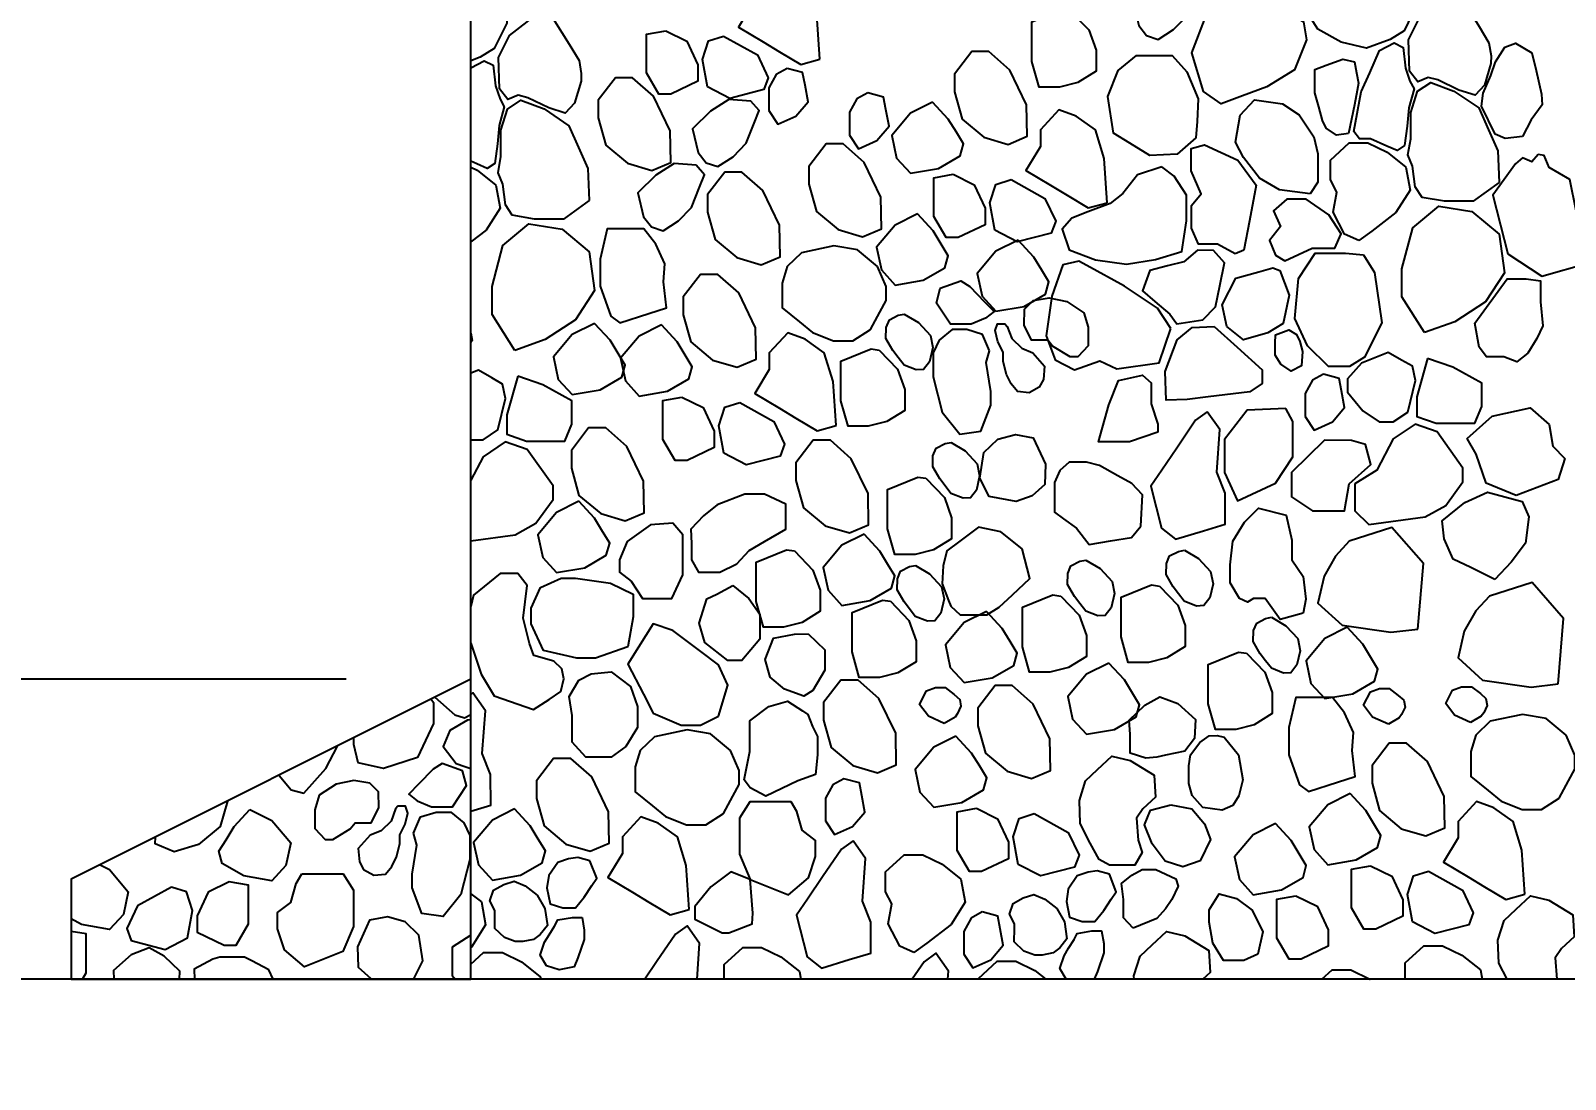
# Model space of a CAD drawing. Header units: millimetres. Extents: x -251401 to 377140, y -30451 to 275830.
# Drawn here: x 254744 to 257816, y -3140 to -1043 of the extents above; entities that cross this region are included whole.
import ezdxf

# ---------------------------------------------------------------- set-up
doc = ezdxf.new("R2010")
doc.units = ezdxf.units.MM
for name, color, linetype in [('0-S3', 3, 'Continuous'), ('0-S8', 8, 'Continuous'), ('A-DIMENSIONS', 30, 'Continuous'), ('A-WALL', 4, 'Continuous')]:
    doc.layers.add(name, color=color, linetype=linetype)
doc.styles.add('LEROY', font='simplex.shx')
doc.dimstyles.new('DIM100', dxfattribs={"dimscale": 0, "dimtxt": 220, "dimasz": 180, "dimexe": 220, "dimexo": 250, "dimgap": 1, "dimtad": 1, "dimtoh": 1, "dimlfac": 0.001, "dimzin": 1, "dimdsep": 46, "dimtxsty": 'LEROY', "dimblk1": 'ORIGIN', "dimblk2": 'ORIGIN', "dimsah": 1, "dimcen": 0.18, "dimclrd": 30, "dimclre": 30, "dimclrt": 7, "dimazin": 0, "dimtfac": 1, "dimtix": 1, "dimtmove": 1, "dimatfit": 3, "dimfxl": 1, "dimtvp": 1, "dimtolj": 2, "dimtzin": 0, "dimarcsym": 0})

# ---------------------------------------------------------------- blocks, each defined once
blk = doc.blocks.new('G24H24H')
at = {"layer": '0-S8', "color": 8}
for points in [[(1867.5, 1897.1), (1839.4, 1879.4), (1792.1, 1862.3), (1741.4, 1874.3), (1695, 1900), (1671.4, 1937), (1680.3, 1992.8), (1711.9, 2032.2), (1762.9, 2032.2), (1813.9, 2046.1), (1863.3, 2034.5), (1891.9, 1991.3), (1892.6, 1948.1)], [(698, 1840.2), (692.3, 1928.6), (674.6, 1985.6), (636.1, 2012.9), (601.5, 2025.8), (564.5, 1985.6), (564.5, 1952.7), (535.6, 1904.5), (584.9, 1874.9), (617.8, 1855.1), (660.3, 1829.7)], [(1441.7, 2010.7), (1397.8, 2014), (1361.1, 1991), (1324.9, 1955.4), (1336.4, 1907.7), (1351.8, 1887.4), (1375.3, 1879.8), (1406, 1899.5), (1432.4, 1926.3), (1448.3, 1966.9), (1458, 1991.8)], [(1672.4, 1878.8), (1648.4, 1818.9), (1592.8, 1785.1), (1544.3, 1767.1), (1501.2, 1751.1), (1466.3, 1775.3), (1442.8, 1852.7), (1471.2, 1927.3), (1518.6, 1961.7), (1568.8, 1972.6), (1608.1, 1965.5), (1632.1, 1936.1), (1665.9, 1914.8)], [(2041.5, 1847), (2041.2, 1831.4), (2028.4, 1788), (2009.5, 1768.1), (1977, 1778.2), (1934.8, 1798.7), (1915.7, 1803.6), (1894.9, 1795.1), (1878, 1816.4), (1876.1, 1879.1), (1898, 1922.8), (1933.4, 1950.8), (1953.6, 1966.7), (1985, 1957.9), (2017.4, 1905.5), (2037.3, 1873.2)], [(1199.5, 1937.1), (1236.4, 1898.8), (1250.9, 1858.2), (1250.9, 1816.3), (1214.7, 1793.8), (1177.8, 1784.4), (1137.2, 1784.4), (1122.7, 1835.8), (1122.7, 1885.7), (1122.7, 1914.7), (1183.6, 1939.3)], [(220.6, 1811.4), (220.3, 1795.9), (207.5, 1752.4), (188.6, 1732.5), (156.1, 1742.6), (113.9, 1763.1), (94.8, 1768), (74, 1759.5), (57, 1780.8), (55.2, 1843.6), (77.1, 1887.3), (112.5, 1915.2), (132.6, 1931.1), (164.1, 1922.3), (196.4, 1869.9), (216.4, 1837.6)], [(389.7, 1897), (431.9, 1876.3), (454, 1829), (454, 1796.3), (399.8, 1770.5), (375.8, 1770.5), (351.3, 1812.7), (351.3, 1860.5), (351.3, 1890.1)], [(505.6, 1886.3), (573.7, 1848.6), (595.1, 1803.2), (586.3, 1779.3), (518.2, 1761.7), (473.5, 1785), (463.4, 1839.7), (475.4, 1876.9)], [(1112, 1748.9), (1078.5, 1818.4), (1036.7, 1855.3), (1002.1, 1855.3), (967.6, 1810.4), (967.6, 1775), (982.9, 1720.4), (1026.3, 1684.3), (1075.3, 1669.8), (1113, 1685.9)], [(1453.1, 1715.5), (1450.4, 1683.1), (1413.5, 1650.3), (1358.9, 1647.5), (1318.7, 1672), (1285.9, 1692), (1274.7, 1765.6), (1295.3, 1817.5), (1332.1, 1847.6), (1403.5, 1847.6), (1432.5, 1814.7), (1455.4, 1760.6)], [(1868.6, 1667.4), (1853.3, 1657.3), (1832.7, 1666.5), (1800.3, 1681), (1777.9, 1681), (1766.8, 1695.6), (1781.5, 1774.6), (1798.6, 1813.1), (1818.2, 1857.3), (1847.6, 1872.6), (1865.3, 1863.8), (1870.2, 1822.4), (1879.1, 1796), (1887.6, 1780.8), (1877.2, 1743.2), (1873.7, 1706.5)], [(2104.6, 1685.7), (2069.6, 1681.8), (2049.4, 1690.1), (2022.4, 1745.9), (2025.6, 1772.2), (2040.9, 1807.5), (2050.4, 1834.8), (2069.2, 1864.4), (2090.6, 1872.2), (2123.4, 1852.7), (2131.6, 1817.6), (2142.6, 1770.5), (2144.1, 1749), (2121.9, 1719.1)], [(632.5, 1821.8), (610.5, 1809.7), (595.8, 1783), (595.8, 1737.4), (614.1, 1710.2), (650.3, 1726.4), (674.9, 1755.2), (668.6, 1788.2), (663.8, 1813.4)], [(1756.2, 1691.8), (1732.4, 1688.3), (1711.7, 1701.9), (1704.1, 1717.3), (1696.5, 1744.7), (1688.7, 1773), (1688.7, 1819.4), (1711.7, 1828), (1744.8, 1840.5), (1768.2, 1835.1), (1772.5, 1812.8), (1776.5, 1792.5), (1773.6, 1777.3), (1768.3, 1748.6)], [(398.8, 1696.7), (365.3, 1766.2), (323.5, 1803.1), (289, 1803.1), (254.4, 1758.1), (254.4, 1722.8), (269.7, 1668.2), (313.1, 1632), (362.1, 1617.6), (399.9, 1633.7)], [(2057.6, 1593.3), (2006, 1556.1), (1948.2, 1556.1), (1903.4, 1563.6), (1889.7, 1584.7), (1884.6, 1625.9), (1875.2, 1648.6), (1881.1, 1681.1), (1881.1, 1733.7), (1894, 1776), (1921.1, 1793.6), (1967.3, 1776.4), (2017.1, 1742.7), (2036.3, 1699.2), (2054.9, 1657)], [(236.6, 1557.8), (185.1, 1520.5), (127.3, 1520.5), (82.5, 1528), (68.8, 1549.1), (63.7, 1590.3), (54.3, 1613), (60.1, 1645.5), (60.1, 1698.1), (73.1, 1740.4), (100.1, 1758), (146.4, 1740.8), (196.1, 1707.1), (215.4, 1663.6), (234, 1621.4)], [(560.3, 1756.2), (516.4, 1759.5), (479.7, 1736.5), (443.5, 1700.9), (455, 1653.3), (470.4, 1633), (493.9, 1625.3), (524.6, 1645), (550.9, 1671.9), (566.8, 1712.4), (576.6, 1737.3)], [(794.2, 1772.8), (772.2, 1760.7), (757.5, 1734), (757.5, 1688.5), (775.9, 1661.2), (812, 1677.5), (836.7, 1706.3), (830.4, 1739.3), (825.6, 1764.5)], [(924, 1754.5), (879.4, 1732.2), (842, 1687.7), (851.6, 1642.4), (879.4, 1612.1), (935.6, 1621.8), (978.9, 1646.6), (985.5, 1670.9), (971.4, 1694.1), (955.2, 1720.5)], [(1679.2, 1570.8), (1618.4, 1578.6), (1578, 1601.9), (1546.4, 1643.3), (1529.8, 1673.9), (1539.6, 1728.3), (1568.3, 1759), (1624.2, 1751.2), (1657.8, 1728.8), (1686.5, 1685.1), (1694.8, 1651), (1694.8, 1594.2)], [(1273.1, 1553.2), (1267.5, 1641.5), (1249.8, 1698.6), (1211.2, 1725.9), (1176.7, 1738.7), (1139.7, 1698.6), (1139.7, 1665.6), (1110.7, 1617.4), (1160, 1587.9), (1193, 1568.1), (1235.4, 1542.6)], [(820.5, 1564.3), (787, 1633.8), (745.2, 1670.7), (710.7, 1670.7), (676.1, 1625.7), (676.1, 1590.4), (691.4, 1535.8), (734.8, 1499.6), (783.8, 1485.2), (821.6, 1501.2)], [(1529.2, 1451.1), (1493.8, 1470.5), (1456.3, 1470.5), (1441.8, 1502.2), (1441.8, 1547.8), (1461.1, 1571.1), (1441.3, 1617), (1441.3, 1661.6), (1467.7, 1669.2), (1534.6, 1638.3), (1571.7, 1588.1), (1558, 1517.1), (1546.6, 1458)], [(1776.8, 1477.3), (1748.4, 1490), (1725.2, 1534.5), (1732.7, 1574.4), (1720.1, 1598.7), (1720.1, 1638.2), (1757.5, 1672.6), (1795, 1672.6), (1833.5, 1653.9), (1870.9, 1624), (1879.5, 1578), (1851.2, 1533.5), (1802.6, 1496)], [(450.9, 1628), (407, 1631.3), (370.3, 1608.3), (334.1, 1572.7), (345.6, 1525.1), (361, 1504.8), (384.5, 1497.1), (415.2, 1516.8), (441.6, 1543.7), (457.4, 1584.2), (467.2, 1609.1)], [(2136, 1649.7), (2123, 1635.2), (2104.6, 1642.9), (2090.5, 1630.6), (2045.3, 1568), (2075, 1450.9), (2142.8, 1406), (2237.1, 1433.2), (2237.1, 1481.3), (2211.7, 1537), (2199.1, 1599.6), (2157.9, 1623.6), (2147.7, 1647.7)], [(617.7, 1508.1), (584.2, 1577.6), (542.4, 1614.5), (507.9, 1614.5), (473.3, 1569.6), (473.3, 1534.2), (488.6, 1479.6), (532, 1443.5), (581, 1429), (618.8, 1445.1)], [(964.8, 1610), (1007, 1589.2), (1029.1, 1542), (1029.1, 1509.2), (974.9, 1483.4), (951, 1483.4), (926.4, 1525.6), (926.4, 1573.5), (926.4, 1603.1)], [(1080.8, 1599.3), (1148.8, 1561.5), (1170.2, 1516.2), (1161.4, 1492.2), (1093.3, 1474.6), (1048.6, 1497.9), (1038.5, 1552.7), (1050.5, 1589.8)], [(1382.4, 1624.9), (1333.8, 1609), (1304.7, 1571.8), (1279, 1551.8), (1234.4, 1534.7), (1202.2, 1522.3), (1183.5, 1500.4), (1197.2, 1458.7), (1249.8, 1438.7), (1312.1, 1430.1), (1369.9, 1439.8), (1422.4, 1455.8), (1432.2, 1517), (1432.2, 1568.4), (1407, 1606.1)], [(1628.6, 1436.8), (1683.4, 1462.2), (1728.6, 1462.2), (1741.3, 1490.6), (1716.9, 1529.1), (1671.7, 1560.1), (1632.7, 1560.1), (1605.8, 1536.7), (1620.1, 1505.7), (1597.9, 1477.6), (1610.1, 1448)], [(1908.6, 1293.4), (1863.2, 1365), (1863.2, 1421.2), (1884.9, 1503), (1936.7, 1546.4), (2003.2, 1535.5), (2057.5, 1490.2), (2068.4, 1412.9), (2030.1, 1354.7), (1969.3, 1315.1)], [(87.6, 1257.8), (42.3, 1329.4), (42.3, 1385.6), (64, 1467.4), (115.8, 1510.8), (182.3, 1500), (236.6, 1454.6), (247.5, 1377.3), (209.1, 1319.2), (148.4, 1279.5)], [(893.7, 1530.8), (849.1, 1508.5), (811.7, 1464), (821.3, 1418.7), (849.1, 1388.4), (905.3, 1398.1), (948.5, 1422.9), (955.2, 1447.2), (941.1, 1470.4), (924.9, 1496.9)], [(385.2, 1394.7), (388.1, 1431.2), (370.2, 1469.9), (345.8, 1500.7), (318.5, 1500.7), (272.7, 1500.7), (258.3, 1440.5), (258.3, 1386.1), (279.8, 1325.9), (297.8, 1313), (355.8, 1331.6), (391.6, 1343.1)], [(1095.2, 1478.4), (1050.6, 1456.1), (1013.2, 1411.6), (1022.8, 1366.3), (1050.6, 1336), (1106.8, 1345.7), (1150, 1370.5), (1156.7, 1394.8), (1142.6, 1418), (1126.4, 1444.5)], [(813.4, 1425.6), (773.4, 1458.9), (726.5, 1466.9), (661.5, 1453.1), (632.6, 1425.7), (622.5, 1392.5), (622.5, 1342.7), (657.2, 1314.6), (683.2, 1293.4), (725.8, 1277), (764, 1277), (799.4, 1299.4), (818.2, 1334), (831, 1357.7), (831, 1385.3)], [(1485.7, 1457.6), (1454.1, 1458.5), (1426.5, 1434.9), (1393.8, 1426.6), (1358.9, 1417.8), (1343.7, 1376.9), (1368.8, 1355.4), (1398.5, 1329.9), (1412.5, 1311), (1464.5, 1319.2), (1489.9, 1345), (1498.5, 1387.2), (1507.8, 1432.8)], [(1786.1, 1449), (1808.5, 1413.3), (1823.1, 1313.2), (1788.5, 1244), (1758.1, 1225.8), (1716.3, 1225.8), (1674.4, 1267.1), (1648.9, 1321.7), (1656.2, 1401.7), (1689.6, 1452.1), (1750.2, 1452.1)], [(1400.7, 1301.6), (1373.7, 1342), (1308.2, 1386.3), (1232.6, 1427.5), (1216.3, 1436.4), (1184.6, 1428.9), (1162.7, 1366.1), (1151.3, 1287.2), (1169.4, 1239.2), (1207.9, 1219.2), (1258.3, 1236.8), (1292.6, 1220.6), (1377.3, 1233)], [(1618.7, 1417.6), (1637.7, 1368.5), (1625.6, 1311.7), (1594.6, 1292.8), (1546.4, 1279), (1512.8, 1305.7), (1503.6, 1349), (1530.8, 1402.1), (1576.8, 1414.9), (1604.7, 1422.6)], [(569.5, 1303.1), (536, 1372.6), (494.2, 1409.5), (459.6, 1409.5), (425, 1364.6), (425, 1329.2), (440.3, 1274.6), (483.7, 1238.5), (532.7, 1224), (570.5, 1240.1)], [(1029.9, 1321.9), (1001.3, 1310.1), (959.6, 1310.1), (931.4, 1352.3), (939.3, 1382.1), (980.4, 1396.8), (998.4, 1385.5), (1027.7, 1355.1), (1046.8, 1335.3)], [(2133.3, 1281.6), (2115, 1252.2), (2092.8, 1235.2), (2067.3, 1245), (2032.6, 1245), (2017.6, 1264), (2009.1, 1312.3), (2073.8, 1401.2), (2111.7, 1401.2), (2140.5, 1396.6), (2140.5, 1354.8), (2145.4, 1307.2)], [(1192.3, 1355.3), (1226.6, 1333.2), (1235, 1304.2), (1235, 1266.8), (1214.4, 1244.7), (1199.2, 1244.7), (1164.1, 1266.1), (1154.2, 1278.3), (1122.1, 1278.3), (1106.9, 1308), (1107.6, 1340), (1125.2, 1357.6), (1157.2, 1362.9)], [(867.2, 1330.3), (895.5, 1313.5), (919.5, 1287.6), (924.2, 1263.3), (917.9, 1235), (905.9, 1219.4), (891.1, 1218.6), (866.8, 1228.2), (855.2, 1243.4), (844.5, 1257.3), (830.5, 1281.6), (830.9, 1303.6), (837.3, 1318.7), (855.2, 1327.9)], [(247.1, 1311.8), (202.5, 1289.5), (165.1, 1245), (174.7, 1199.7), (202.5, 1169.5), (258.7, 1179.1), (301.9, 1203.9), (308.6, 1228.2), (294.5, 1251.4), (278.3, 1277.9)], [(381.4, 1308.7), (336.9, 1286.4), (299.5, 1241.9), (309, 1196.6), (336.9, 1166.3), (393.1, 1176), (436.3, 1200.8), (443, 1225.1), (428.8, 1248.3), (412.7, 1274.7)], [(730.6, 1107.4), (724.9, 1195.7), (707.2, 1252.8), (668.7, 1280.1), (634.1, 1292.9), (597.1, 1252.8), (597.1, 1219.8), (568.2, 1171.6), (617.5, 1142.1), (650.4, 1122.3), (692.9, 1096.8)], [(1037.6, 1257.2), (1023.5, 1289.7), (992.3, 1299.6), (962.8, 1299.6), (936.7, 1278.2), (924.7, 1253), (924.7, 1204.7), (942.7, 1134.4), (978.2, 1090.4), (1020.5, 1096.4), (1040.2, 1148.1), (1040.2, 1175.4), (1030.8, 1233.6)], [(1073.3, 1305.7), (1082.4, 1281.3), (1102.3, 1262.3), (1124.4, 1253.1), (1148.1, 1226.4), (1145.8, 1199.8), (1137.4, 1184.5), (1116.8, 1173.1), (1093.9, 1175.4), (1080.9, 1190.6), (1071.8, 1209.7), (1064.9, 1235.6), (1064.9, 1253.9), (1054.2, 1275.2), (1048.9, 1297.3), (1053.5, 1311.1), (1068.7, 1311.1)], [(1487.6, 1305.6), (1533.1, 1264.4), (1583.3, 1219), (1583.3, 1191.4), (1558.9, 1175.1), (1475.6, 1164.7), (1433.4, 1159.5), (1391.3, 1157.9), (1389.1, 1215.7), (1413.2, 1278.6), (1443.4, 1303.4)], [(1664.1, 1255.8), (1662.3, 1226.7), (1641.6, 1216.3), (1620.8, 1230.5), (1609.4, 1248.1), (1609.4, 1271.9), (1610, 1289.1), (1636.8, 1298.6), (1652.4, 1289.5), (1658.9, 1275.8)], [(816.9, 1258.5), (853.8, 1220.2), (868.3, 1179.7), (868.3, 1137.7), (832.1, 1115.3), (795.2, 1105.9), (754.6, 1105.9), (740.1, 1157.2), (740.1, 1207.2), (740.1, 1236.1), (801, 1260.7)], [(1862.6, 1238.3), (1835.8, 1253.8), (1782.1, 1232.2), (1754.4, 1201.1), (1754.4, 1174.2), (1784.7, 1137), (1817.6, 1114.6), (1845.3, 1114.6), (1874.8, 1134.4), (1890.1, 1197.4), (1884.1, 1226)], [(1914.6, 1241.7), (1892.9, 1164.7), (1892.9, 1125.8), (1931.9, 1112), (2008.9, 1112), (2022.8, 1145.7), (2022.8, 1192.4), (1964.8, 1224.4)], [(93.6, 1206.2), (72, 1129.2), (72, 1090.2), (111, 1076.4), (188, 1076.4), (201.9, 1110.1), (201.9, 1156.8), (143.9, 1188.8)], [(1374.9, 1094), (1318.2, 1074.7), (1255.6, 1074.7), (1276.5, 1149.2), (1295.9, 1197.5), (1343.8, 1208.5), (1361.5, 1193.1), (1361.5, 1151.1), (1374.7, 1109.9)], [(1706.1, 1210.1), (1684.1, 1198), (1669.4, 1171.3), (1669.4, 1125.8), (1687.7, 1098.5), (1723.9, 1114.8), (1748.5, 1143.6), (1742.3, 1176.6), (1737.5, 1201.8)], [(422.3, 1164.2), (464.5, 1143.4), (486.6, 1096.2), (486.6, 1063.4), (432.4, 1037.6), (408.4, 1037.6), (383.9, 1079.8), (383.9, 1127.7), (383.9, 1157.3)], [(538.2, 1153.5), (606.3, 1115.7), (627.7, 1070.4), (618.9, 1046.4), (550.8, 1028.8), (506.1, 1052.1), (496, 1106.9), (508, 1144)], [(1630.7, 1141.4), (1553.6, 1138.1), (1508, 1079.5), (1508, 1013.4), (1534.1, 957), (1610.2, 992.1), (1644.8, 1044.8), (1644.8, 1115.3)], [(2091.5, 967.6), (2031.5, 992.5), (2011.8, 1050.5), (1993.9, 1081.7), (2043.7, 1126.3), (2119.5, 1142.9), (2157.8, 1109.8), (2164.8, 1066.4), (2189.1, 1041.6), (2175.7, 999.5)], [(1473.4, 1135.1), (1450.3, 1118.3), (1412.4, 1062.5), (1382.3, 1018.2), (1360.5, 986.1), (1381.8, 902.5), (1410.3, 880.4), (1466.1, 897.2), (1509.3, 910.3), (1509.3, 972), (1492.4, 1014.1), (1498.7, 1099.5)], [(1951.1, 947.8), (1985.1, 995), (1985.1, 1022.5), (1933.5, 1095), (1889.5, 1110.3), (1845.6, 1080.7), (1812.6, 1018.1), (1768.7, 990.6), (1768.7, 936.8), (1797.2, 909.4), (1909.3, 924.8)], [(345.3, 996.2), (311.8, 1065.7), (270, 1102.7), (235.5, 1102.7), (200.9, 1057.7), (200.9, 1022.4), (216.2, 967.8), (259.6, 931.6), (308.6, 917.2), (346.4, 933.2)], [(794.6, 971.6), (761.1, 1041.1), (719.3, 1078.1), (684.7, 1078.1), (650.2, 1033.1), (650.2, 997.8), (665.4, 943.2), (708.8, 907), (757.9, 892.6), (795.6, 908.6)], [(1149.5, 1029.9), (1148.3, 989.3), (1122.9, 966.9), (1091.4, 955.4), (1036.9, 965.7), (1018.7, 1002), (1026.6, 1053.5), (1054.5, 1080.1), (1089.6, 1089.8), (1125.3, 1083.1)], [(1708.5, 1078.2), (1642.1, 1013.8), (1642.1, 965.1), (1684.1, 936.8), (1748.5, 936.8), (1757.3, 991), (1801.2, 1029.4), (1790.2, 1069.8), (1762.1, 1077.3)], [(960.8, 1073.8), (989.2, 1057.1), (1013.1, 1031.2), (1017.9, 1006.8), (1011.5, 978.5), (999.5, 963), (984.8, 962.2), (960.4, 971.8), (948.9, 986.9), (938.1, 1000.9), (924.1, 1025.2), (924.5, 1047.1), (930.9, 1062.3), (948.9, 1071.4)], [(1340.7, 906.3), (1343.9, 969.1), (1322.7, 991.8), (1294.8, 1007.2), (1257.6, 1027.7), (1231.9, 1034.1), (1197.1, 1034.1), (1178.3, 1017.8), (1167.5, 993.5), (1167.5, 933.9), (1186, 920.6), (1211.8, 902.1), (1237.5, 869.7), (1279.8, 876.6), (1322, 883.6)], [(910.5, 1002.1), (947.5, 963.7), (961.9, 923.2), (961.9, 881.2), (925.7, 858.8), (888.8, 849.4), (848.3, 849.4), (833.8, 900.8), (833.8, 950.7), (833.8, 979.6), (894.6, 1004.3)], [(216, 955.9), (171.4, 933.6), (134, 889.1), (143.6, 843.7), (171.4, 813.5), (227.6, 823.2), (270.9, 848), (277.6, 872.3), (263.4, 895.5), (247.3, 921.9)], [(587.7, 969.9), (547.9, 970.4), (492.7, 948.8), (465.4, 926.7), (440.3, 900.5), (441.5, 871.5), (441.5, 839.1), (455.1, 814.1), (497.8, 814.1), (531.9, 830.6), (557, 857.3), (587.7, 875.5), (629.9, 900.5), (629.9, 927.8), (629.9, 950)], [(2048.8, 799.7), (2001.2, 823.5), (1965.5, 840.2), (1947.4, 880.9), (1943.7, 916.8), (1988.8, 953.6), (2034.3, 974.2), (2103.8, 955.6), (2117.2, 924.9), (2110.5, 872.2), (2081.8, 833.9)], [(1665.4, 732), (1619.5, 719.7), (1589.1, 761.5), (1566.2, 761.5), (1554, 753.9), (1537.8, 761.6), (1519.6, 792.7), (1519.6, 828.7), (1524.5, 876.5), (1548, 914.5), (1576.3, 942.1), (1631.4, 928.3), (1643.1, 878.5), (1643.1, 838.9), (1665.4, 805.7), (1671, 760.4)], [(359.3, 909.1), (312.5, 875.3), (297.3, 838.6), (297.3, 814.1), (320.4, 796.1), (343.5, 761.5), (386.7, 761.5), (401.8, 761.5), (424.1, 809), (424.1, 848.6), (424.1, 889), (404, 912)], [(1103.3, 860.7), (1060.6, 895.1), (1016, 904.2), (978.3, 876.3), (952.4, 857.2), (944.8, 826.8), (942.7, 790.6), (956, 757.8), (960.6, 746.4), (979, 729.2), (1003.4, 729.2), (1032.7, 729.2), (1057.1, 743.9), (1083.6, 769), (1118.4, 801.8)], [(1895.1, 700.4), (1906.3, 831.5), (1843.1, 903.3), (1757.7, 876.1), (1730.5, 846.4), (1707.3, 806.3), (1695.1, 752.4), (1743.8, 708), (1841.2, 694.1)], [(787, 890.2), (742.4, 867.9), (705, 823.4), (714.6, 778.1), (742.4, 747.8), (798.6, 757.5), (841.9, 782.3), (848.5, 806.6), (834.4, 829.8), (818.3, 856.2)], [(647.5, 856.9), (684.4, 818.5), (698.9, 778), (698.9, 736.1), (662.7, 713.6), (625.8, 704.2), (585.2, 704.2), (570.7, 755.6), (570.7, 805.5), (570.7, 834.5), (631.5, 859.1)], [(1230.7, 838.3), (1259, 821.5), (1283, 795.6), (1287.8, 771.3), (1281.4, 743), (1269.4, 727.4), (1254.7, 726.6), (1230.3, 736.2), (1218.8, 751.4), (1208, 765.3), (1194, 789.6), (1194.4, 811.6), (1200.8, 826.7), (1218.8, 835.9)], [(1428, 858.1), (1456.3, 841.4), (1480.3, 815.5), (1485.1, 791.1), (1478.7, 762.8), (1466.7, 747.3), (1452, 746.5), (1427.6, 756.1), (1416, 771.2), (1405.3, 785.2), (1391.3, 809.5), (1391.7, 831.4), (1398.1, 846.6), (1416, 855.7)], [(279.3, 792.3), (324.7, 770), (324.7, 724.7), (313.9, 664.9), (249, 641.9), (211.6, 641.9), (145.3, 657.7), (120.8, 711), (120.8, 741.9), (139.5, 783.7), (180.6, 802.4), (209.4, 802.4)], [(889.7, 827.8), (918, 811), (941.9, 785.1), (946.7, 760.8), (940.3, 732.5), (928.4, 716.9), (913.6, 716.1), (889.3, 725.7), (877.7, 740.9), (866.9, 754.8), (853, 779.1), (853.3, 801.1), (859.7, 816.2), (877.7, 825.4)], [(524.4, 787.4), (556.2, 761.4), (578, 729.9), (578, 680.3), (541.8, 637.6), (514.2, 637.6), (467.9, 673.8), (457, 712.2), (472.3, 760.7), (491.8, 770.1)], [(1180.4, 766.5), (1217.3, 728.2), (1231.8, 687.7), (1231.8, 645.7), (1195.6, 623.3), (1158.7, 613.9), (1118.1, 613.9), (1103.7, 665.2), (1103.7, 715.2), (1103.7, 744.1), (1164.5, 768.7)], [(1377.7, 786.4), (1414.6, 748), (1429.1, 707.5), (1429.1, 665.6), (1392.9, 643.1), (1356, 633.7), (1315.4, 633.7), (1301, 685.1), (1301, 735), (1301, 764), (1361.8, 788.6)], [(2175.7, 590.6), (2186.8, 721.8), (2123.7, 793.5), (2038.3, 766.3), (2011, 736.6), (1987.8, 696.5), (1975.6, 642.6), (2024.4, 598.3), (2121.8, 584.3)], [(839.3, 756), (876.3, 717.7), (890.8, 677.2), (890.8, 635.2), (854.6, 612.8), (817.6, 603.4), (777.1, 603.4), (762.6, 654.7), (762.6, 704.7), (762.6, 733.6), (823.4, 758.2)], [(495.3, 525.9), (513.9, 588.4), (495.3, 628.9), (459.9, 655.5), (403.9, 697.7), (364.7, 710.8), (335.4, 664.5), (314, 630.5), (345.2, 570.1), (364.8, 532.3), (420.9, 508.3), (459.1, 508.3)], [(1031.7, 735.7), (987.1, 713.4), (949.7, 668.9), (959.3, 623.6), (987.1, 593.4), (1043.3, 603.1), (1086.6, 627.8), (1093.2, 652.1), (1079.1, 675.3), (1062.9, 701.8)], [(1602.4, 724), (1630.7, 707.2), (1654.6, 681.3), (1659.4, 657), (1653.1, 628.7), (1641.1, 613.1), (1626.3, 612.3), (1602, 621.9), (1590.4, 637.1), (1579.6, 651), (1565.7, 675.3), (1566.1, 697.3), (1572.5, 712.4), (1590.4, 721.6)], [(674.6, 691.1), (708.4, 659), (708.4, 618.3), (684.4, 577.6), (666, 566.2), (627.6, 580.5), (598.9, 604.5), (588.6, 639.5), (605.8, 681.9), (647.7, 690.5)], [(1753.4, 703.9), (1708.9, 681.6), (1671.5, 637.1), (1681, 591.7), (1708.9, 561.5), (1765.1, 571.2), (1808.3, 596), (1815, 620.3), (1800.8, 643.5), (1784.7, 669.9)], [(1552.1, 652.2), (1589, 613.9), (1603.5, 573.4), (1603.5, 531.4), (1567.3, 509), (1530.4, 499.6), (1489.8, 499.6), (1475.3, 550.9), (1475.3, 600.9), (1475.3, 629.8), (1536.1, 654.4)], [(280.5, 615), (319.3, 585.4), (333.6, 545.4), (333.6, 503.8), (310.2, 465.6), (280.5, 444.5), (229.8, 444.5), (202.4, 474.2), (202.4, 527.8), (196.7, 565.4), (216.1, 597.9), (240.6, 611)], [(1276.3, 632.5), (1231.8, 610.3), (1194.4, 565.7), (1203.9, 520.4), (1231.8, 490.2), (1288, 499.9), (1331.2, 524.6), (1337.9, 549), (1323.7, 572.1), (1307.6, 598.6)], [(850, 492), (816.5, 561.5), (774.7, 598.5), (740.1, 598.5), (705.6, 553.5), (705.6, 518.2), (720.9, 463.6), (764.3, 427.4), (813.3, 413), (851.1, 429)], [(1158.7, 480.9), (1125.2, 550.4), (1083.4, 587.3), (1048.8, 587.3), (1014.3, 542.4), (1014.3, 507), (1029.5, 452.4), (1072.9, 416.3), (1122, 401.8), (1159.7, 417.9)], [(2000.2, 513.4), (1968.4, 527.9), (1950.7, 551.5), (1964.6, 578.4), (1982.6, 585.2), (2002.1, 585.2), (2020.1, 571.3), (2031.2, 561.4), (2033.7, 547.8), (2026.9, 533.2), (2021.9, 526.1)], [(683.5, 505.6), (693.2, 485.5), (693.2, 448.7), (689.3, 409.8), (654.4, 396.9), (622, 381.4), (590, 366), (558.5, 382.7), (546.9, 398.8), (557.9, 455.8), (557.9, 480.4), (557.9, 517.2), (596.1, 545.7), (633.6, 556.1), (663.4, 536.7), (674.5, 529.4)], [(947.3, 511.7), (915.4, 526.2), (897.7, 549.7), (911.7, 576.7), (929.6, 583.5), (949.1, 583.5), (967.1, 569.5), (978.3, 559.6), (980.7, 546), (973.9, 531.5), (969, 524.4)], [(1414.7, 551.3), (1450.1, 519.6), (1448.2, 481.6), (1428.6, 456.3), (1390, 448.1), (1372.6, 444.4), (1350.7, 442.4), (1319.1, 452.5), (1319.1, 489.9), (1317.2, 518.3), (1348.8, 548.1), (1378.6, 565.2)], [(1763.4, 457.4), (1766.3, 493.9), (1748.4, 532.6), (1724, 563.4), (1696.8, 563.4), (1650.9, 563.4), (1636.6, 503.3), (1636.6, 448.8), (1658.1, 388.6), (1676, 375.7), (1734.1, 394.4), (1769.8, 405.8)], [(1836, 509.9), (1804.1, 524.5), (1786.4, 548), (1800.4, 574.9), (1818.3, 581.7), (1837.9, 581.7), (1855.8, 567.8), (1867, 557.9), (1869.4, 544.3), (1862.6, 529.8), (1857.7, 522.6)], [(2191.6, 488.3), (2151.7, 521.7), (2104.7, 529.6), (2039.7, 515.9), (2010.8, 488.5), (2000.7, 455.3), (2000.7, 405.5), (2035.4, 377.3), (2061.4, 356.2), (2104, 339.8), (2142.3, 339.8), (2177.7, 362.2), (2196.4, 396.8), (2209.3, 420.5), (2209.3, 448)], [(519.3, 457.6), (479.3, 491), (432.4, 498.9), (367.4, 485.2), (338.5, 457.8), (328.4, 424.6), (328.4, 374.8), (363, 346.6), (389.1, 325.5), (431.6, 309.1), (469.9, 309.1), (505.3, 331.4), (524.1, 366.1), (536.9, 389.8), (536.9, 417.3)], [(970.7, 486.5), (926.1, 464.2), (888.7, 419.7), (898.2, 374.3), (926.1, 344.1), (982.3, 353.8), (1025.5, 378.6), (1032.2, 402.9), (1018.1, 426.1), (1001.9, 452.5)], [(1507.2, 484), (1535.8, 448.6), (1544.8, 399.2), (1536.9, 367.2), (1524.6, 347.5), (1503.2, 338), (1464.4, 343.6), (1443.1, 367.7), (1436.9, 391.3), (1436.9, 426.7), (1439.7, 449.2), (1458.8, 473.3), (1477.4, 486.8), (1493.1, 487.4)], [(1947.7, 365.8), (1914.2, 435.3), (1872.4, 472.3), (1837.8, 472.3), (1803.3, 427.3), (1803.3, 392), (1818.5, 337.4), (1861.9, 301.2), (1911, 286.8), (1948.7, 302.8)], [(275.3, 335.1), (241.8, 404.6), (200, 441.6), (165.5, 441.6), (130.9, 396.6), (130.9, 361.3), (146.2, 306.7), (189.6, 270.5), (238.6, 256.1), (276.4, 272.1)], [(1319.1, 437.5), (1367.4, 408.5), (1369.9, 364.2), (1344.9, 340.9), (1332, 322.3), (1335.2, 278.1), (1343.3, 253.9), (1328.8, 228.1), (1307, 228.1), (1278, 228.1), (1257.1, 239.4), (1239.3, 272.4), (1219.2, 311.9), (1217.6, 357.8), (1229.7, 397.2), (1253.8, 419.8), (1282.4, 446.4)], [(746, 401), (724, 388.9), (709.3, 362.2), (709.3, 316.6), (727.6, 289.4), (763.8, 305.7), (788.4, 334.5), (782.1, 367.5), (777.3, 392.7)], [(1759.7, 371.4), (1715.1, 349.2), (1677.7, 304.6), (1687.3, 259.3), (1715.1, 229.1), (1771.3, 238.8), (1814.5, 263.5), (1821.2, 287.9), (1807.1, 311), (1790.9, 337.5)], [(87.3, 340.7), (42.8, 318.5), (5.4, 273.9), (14.9, 228.6), (42.8, 198.4), (99, 208.1), (142.2, 232.8), (148.9, 257.2), (134.7, 280.3), (118.6, 306.8)], [(641.1, 354.9), (558.4, 354.9), (537.7, 322.5), (537.7, 250.1), (559.1, 199.5), (635.7, 168.9), (675.8, 203.2), (689.6, 245.5), (689.6, 277.5), (662.6, 298), (652.4, 335.9)], [(1011.5, 342), (1053.7, 321.2), (1075.8, 274), (1075.8, 241.2), (1021.6, 215.4), (997.7, 215.4), (973.1, 257.6), (973.1, 305.5), (973.1, 335.1)], [(1400.5, 348.9), (1442.4, 340.9), (1468.2, 311.1), (1480.2, 279.7), (1459.3, 237), (1424.7, 224.9), (1389.2, 236.2), (1363.4, 270.8), (1348.1, 308.7), (1360.2, 338.4)], [(2108.8, 170.1), (2103.2, 258.5), (2085.5, 315.5), (2046.9, 342.8), (2012.3, 355.7), (1975.4, 315.5), (1975.4, 282.6), (1946.4, 234.4), (1995.7, 204.8), (2028.7, 185), (2071.1, 159.5)], [(436.4, 139.4), (430.8, 227.8), (413.1, 284.8), (374.6, 312.1), (340, 325), (303, 284.8), (303, 251.9), (274.1, 203.7), (323.4, 174.1), (356.3, 154.3), (398.7, 128.8)], [(1127.4, 331.3), (1195.5, 293.5), (1216.9, 248.2), (1208.1, 224.2), (1140, 206.6), (1095.3, 229.9), (1085.2, 284.7), (1097.2, 321.8)], [(1610.3, 311.4), (1565.7, 289.1), (1528.3, 244.6), (1537.9, 199.3), (1565.7, 169), (1621.9, 178.7), (1665.2, 203.5), (1671.8, 227.8), (1657.7, 251), (1641.5, 277.5)], [(764.6, 277.2), (741.4, 260.3), (703.5, 204.6), (673.4, 160.3), (651.6, 128.2), (672.9, 44.6), (701.4, 22.5), (757.2, 39.3), (800.5, 52.4), (800.4, 114), (783.5, 156.1), (789.8, 241.6)], [(886.4, 53.7), (858, 66.4), (834.7, 110.9), (842.3, 150.9), (829.7, 175.1), (829.7, 214.6), (867.1, 249), (904.6, 249), (943, 230.3), (980.5, 200.4), (989.1, 154.4), (960.8, 109.9), (912.2, 72.5)], [(237.9, 236.8), (213.6, 243.7), (195.2, 241), (173.6, 233.7), (155.7, 207.3), (152, 182.6), (158.3, 151), (183.6, 142.6), (208.9, 142.6), (226.8, 164.1), (241.6, 187.3), (251.6, 202.1)], [(564.3, 132), (559.1, 199.5), (520.4, 215), (480, 185), (447.8, 145.7), (447.8, 120), (502.5, 92.7), (516.1, 92.7), (562.7, 111.1)], [(1277.6, 210), (1253.3, 216.8), (1234.9, 214.2), (1213.3, 206.8), (1195.4, 180.5), (1191.7, 155.7), (1198, 124.2), (1223.3, 115.7), (1248.6, 115.7), (1266.5, 137.3), (1281.2, 160.5), (1291.3, 175.2)], [(1325.3, 102.3), (1306.2, 122.6), (1306.2, 159.5), (1301.8, 191.3), (1322.8, 208.5), (1343.2, 219.4), (1370.9, 219.4), (1410.7, 200.6), (1415.6, 186.3), (1402.7, 159.5), (1389.7, 140.7), (1372.3, 121.9)], [(1800.5, 226.9), (1842.7, 206.2), (1864.8, 158.9), (1864.8, 126.2), (1810.6, 100.4), (1786.7, 100.4), (1762.1, 142.6), (1762.1, 190.4), (1762.1, 220)], [(1916.5, 216.2), (1984.5, 178.4), (2005.9, 133.1), (1997.1, 109.2), (1929, 91.6), (1884.3, 114.9), (1874.2, 169.6), (1886.2, 206.8)], [(108.7, 186.9), (132.6, 168.1), (148, 141.8), (153.1, 107.5), (138.8, 89.9), (125.5, 79.9), (103.7, 75.3), (88.7, 75.3), (66.9, 83.3), (47.7, 101.6), (48.1, 128.4), (48.1, 137.6), (38.1, 157.2), (45.2, 178.1), (65.7, 189.8), (86.6, 196.1)], [(1148.4, 160.1), (1172.3, 141.3), (1187.7, 114.9), (1192.8, 80.7), (1178.5, 63.1), (1165.2, 53.1), (1143.4, 48.5), (1128.3, 48.5), (1106.6, 56.4), (1087.4, 74.8), (1087.8, 101.6), (1087.8, 110.8), (1077.7, 130.4), (1084.9, 151.3), (1105.3, 163), (1126.3, 169.3)], [(1532, 161.9), (1563.5, 138), (1584.9, 95.1), (1574.8, 50.4), (1546.5, 37.9), (1506.2, 37.9), (1484.7, 72.5), (1477.2, 114), (1477.2, 139.2), (1497.3, 170.7)], [(1651.1, 166.9), (1693.3, 146.1), (1715.4, 98.9), (1715.4, 66.2), (1661.2, 40.3), (1637.3, 40.3), (1612.7, 82.5), (1612.7, 130.4), (1612.7, 160)], [(222.5, 123.5), (226.6, 98.4), (226.6, 79.9), (214, 42.7), (206.7, 24.6), (176.4, 19), (151.2, 27.2), (138.7, 48.2), (147.2, 74), (156.4, 88.8), (167.4, 106.3), (173.8, 118.7), (203, 123.9)], [(1022.9, 134.6), (1000.9, 122.5), (986.2, 95.8), (986.2, 50.2), (1004.5, 23), (1040.7, 39.2), (1065.3, 68.1), (1059, 101), (1054.2, 126.2)]]:
    blk.add_lwpolyline(points, close=True, dxfattribs=at)
for points in [[(0, 2008.8), (42.3, 1998.9), (70.9, 1955.7), (71.7, 1912.5), (46.5, 1861.6), (18.4, 1843.9), (0, 1837.2)], [(0, 1823.2), (26.7, 1837), (44.3, 1828.2), (49.2, 1786.8), (58.2, 1760.5), (66.6, 1745.2), (56.3, 1707.6), (52.8, 1670.9), (47.7, 1631.8), (32.3, 1621.7), (11.8, 1630.9), (0, 1636.2)], [(0, 1624.4), (12.5, 1618.3), (50, 1588.4), (58.6, 1542.4), (30.3, 1497.9), (0, 1474.6)], [(0, 1292.3), (2.1, 1277.6), (0, 1273.3)], [(0, 1079), (24.4, 1079), (53.8, 1098.9), (69.2, 1161.8), (63.2, 1190.4), (41.7, 1202.7), (14.9, 1218.3), (0, 1212.3)], [(0, 877.1), (88.4, 889.2), (130.1, 912.2), (164.2, 959.5), (164.2, 986.9), (112.6, 1059.4), (68.6, 1074.8), (24.7, 1045.1), (0, 998.3)], [(0, 671.9), (20.3, 610.2), (46.4, 566.6), (125.3, 539.3), (156.5, 559.8), (180.2, 575.3), (185.7, 600.7), (182.1, 621.2), (165.8, 636.1), (126.1, 647.8), (117.2, 671.6), (104.3, 722), (112.8, 787.8), (94.1, 811.6), (58.3, 811.6), (5, 767.9), (0, 745.6)], [(0, 336.1), (39.5, 348), (39.4, 409.7), (22.5, 451.8), (28.8, 537.2), (3.6, 572.8), (0, 570.3)], [(0, 171.2), (20.8, 154.6), (29.4, 108.6), (1.1, 64), (0, 63.2)], [(2073.5, 0), (2056.9, 32.4), (2055.3, 78.3), (2067.4, 117.8), (2091.6, 140.3), (2120.1, 167), (2156.8, 158.1), (2205.2, 129.1), (2207.6, 84.8), (2182.6, 61.4), (2169.7, 42.9), (2172.8, 0)], [(452.4, 0), (457.7, 71.6), (432.5, 107.2), (409.3, 90.3), (371.4, 34.6), (347.9, 0)], [(1191.9, 0), (1190.9, 0.3), (1178.4, 21.4), (1186.9, 47.2), (1196.1, 62), (1207.1, 79.5), (1213.5, 91.9), (1242.7, 97), (1262.2, 96.7), (1266.3, 71.6), (1266.3, 53.1), (1253.7, 15.8), (1247.3, 0)], [(1327.2, 0), (1326.9, 7), (1339, 46.5), (1363.2, 69), (1391.7, 95.6), (1428.5, 86.7), (1476.8, 57.8), (1479.2, 13.5), (1464.8, 0)], [(506.5, 0), (506.5, 29.4), (544, 63.8), (581.4, 63.8), (619.9, 45.1), (657.3, 15.3), (660.2, 0)], [(1869.6, 0), (1869.6, 32.8), (1907, 67.2), (1944.5, 67.2), (1983, 48.5), (2020.4, 18.6), (2023.9, 0)], [(0, 30.4), (25.4, 53.8), (62.9, 53.8), (101.3, 35), (138.8, 5.2), (139.8, 0)], [(954.3, 0), (955.5, 16.4), (930.3, 52), (907.1, 35.1), (883.2, 0)], [(1015.4, 0), (1015.4, 1.8), (1052.8, 36.2), (1090.3, 36.2), (1128.8, 17.5), (1150.7, 0)], [(1702.6, 0), (1723.3, 19), (1760.8, 19), (1799.2, 0.3), (1799.6, 0)]]:
    blk.add_lwpolyline(points, dxfattribs=at)
blk = doc.blocks.new('42GH24H24H')
at = {"layer": '0-S8', "color": 8}
for points in [[(720.3, 560.2), (725.1, 553.8), (725.1, 511.6), (692.8, 443.7), (625, 421.4), (574.5, 433), (565.7, 469.7), (565.7, 482.8)], [(727.8, 563.9), (767.8, 528.9), (787.1, 523.2), (800, 529.4)], [(800, 518.8), (793.4, 517.9), (757.8, 497.7), (744.3, 465.9), (770.3, 431.3), (787.7, 425.5), (800, 421.4)], [(415.9, 407.9), (440.3, 379), (465.7, 372.5), (509.9, 421.5), (533, 466.5)], [(312.5, 356.3), (298.3, 305.5), (254.9, 269.4), (205.9, 254.9), (168.1, 271), (168.4, 284.2)], [(58.1, 229.1), (76.9, 219.7), (114.3, 175.2), (104.7, 129.9), (76.9, 99.6), (20.7, 109.3), (0, 121.2)], [(682, 0), (685.7, 0.7), (703.8, 37), (695.9, 88.4), (668.1, 115.1), (633, 124.7), (597.2, 118.1), (573, 64.8), (574.2, 24.3), (599.7, 1.9), (604.9, 0)], [(22.3, 0), (29.9, 13.1), (29.9, 61), (29.9, 90.6), (0, 95.9)], [(216.6, 0), (217.7, 16.3), (186, 46), (156.3, 63.1), (120.2, 49.2), (84.7, 17.6), (85.6, 0)], [(800, 88.4), (762.2, 64.3), (762.2, 7.3), (768.3, 0)], [(404, 0), (395.7, 18.6), (361.6, 36.6), (346.8, 44.4), (297.4, 44.4), (283.4, 40.1), (245.8, 20.1), (246.7, 0)]]:
    blk.add_lwpolyline(points, dxfattribs=at)
for points in [[(692.6, 356.8), (721.3, 345), (763, 345), (791.2, 387.3), (783.3, 417.1), (742.1, 431.8), (724.1, 420.5), (694.8, 390.1), (675.7, 370.3)], [(530.2, 390.2), (495.9, 368.1), (487.5, 339.2), (487.5, 301.8), (508.1, 279.7), (523.4, 279.7), (558.5, 301), (568.4, 313.2), (600.4, 313.2), (615.7, 343), (614.9, 375), (597.4, 392.5), (565.3, 397.9)], [(357.2, 339.6), (401.8, 317.3), (439.2, 272.8), (429.6, 227.5), (401.8, 197.2), (345.6, 206.9), (302.3, 231.7), (295.7, 256), (309.8, 279.2), (326, 305.7)], [(649.3, 340.7), (640.1, 316.3), (620.3, 297.2), (598.1, 288.1), (574.5, 261.4), (576.8, 234.7), (585.2, 219.5), (605.8, 208), (628.7, 210.3), (641.6, 225.6), (650.8, 244.6), (657.7, 270.6), (657.7, 288.8), (668.3, 310.2), (673.7, 332.3), (669.1, 346), (653.8, 346)], [(685, 292.2), (699.1, 324.7), (730.3, 334.5), (759.8, 334.5), (785.9, 313.2), (797.9, 287.9), (797.9, 239.6), (779.9, 169.4), (744.4, 125.3), (702, 131.3), (682.4, 183), (682.4, 210.4), (691.8, 268.5)], [(200.4, 184.4), (132.4, 146.6), (111, 101.3), (119.8, 77.4), (187.9, 59.7), (232.6, 83), (242.6, 137.8), (230.7, 174.9)], [(316.4, 195.1), (274.1, 174.3), (252.1, 127.1), (252.1, 94.4), (306.3, 68.5), (330.2, 68.5), (354.8, 110.7), (354.8, 158.6), (354.8, 188.2)], [(461.3, 210.7), (544, 210.7), (564.7, 178.2), (564.7, 105.9), (543.3, 55.3), (466.7, 24.7), (426.6, 59), (412.8, 101.2), (412.8, 133.3), (439.7, 153.7), (450, 191.6)]]:
    blk.add_lwpolyline(points, close=True, dxfattribs=at)
blk = doc.blocks.new('USER ARROW 100')
at = {"layer": 'A-DIMENSIONS'}
for q in [(-200, 0), (200, 0)]:
    blk.add_line((0, 0), q, dxfattribs=at)
for points in [[(0, 0), (0, 200)], [(0, 0), (0, -200)]]:
    blk.add_lwpolyline(points, dxfattribs=at)
blk.add_circle((0, 0), 90, dxfattribs=at)
blk = doc.blocks.new('*D173')
at = {"layer": 'A-DIMENSIONS', "color": 30, "transparency": 16777216}
for p, q in [((257725.5, 3059.9), (251149, 3059.9)), ((251149, -2939.1), (251149, 3058.9)), ((254575.5, -2940.1), (251149, -2940.1))]:
    blk.add_line(p, q, dxfattribs=at)
at = {"layer": 'Defpoints', "color": 0, "transparency": 16777216}
for p in [(251149, 3059.9), (257975.5, 3059.9), (254825.5, -2940.1)]:
    blk.add_point(p, dxfattribs=at)
at = {"layer": 'A-DIMENSIONS', "color": 30, "transparency": 16777216}
for p, rotation in [((251149, 3059.9), 90), ((251149, -2940.1), 270)]:
    blk.add_blockref('USER ARROW 100', p, dxfattribs=dict(at, rotation=rotation))
at = {"layer": 'A-DIMENSIONS', "color": 7, "transparency": 16777216, "insert": (250939, 59.9), "char_height": 220, "attachment_point": 5, "rotation": 90, "style": 'LEROY'}
blk.add_mtext('\\A2;6.00 METERS', dxfattribs=at)
blk = doc.blocks.new('*D174')
at = {"layer": 'A-DIMENSIONS', "color": 30, "transparency": 16777216}
for p, q in [((252149, -2339.1), (252149, -2338.1)), ((255375.5, -2340.1), (252149, -2340.1)), ((252149, -2940.1), (252149, -2340.1)), ((254575.5, -2940.1), (252149, -2940.1)), ((252149, -2941.1), (252149, -2942.1))]:
    blk.add_line(p, q, dxfattribs=at)
at = {"layer": 'Defpoints', "color": 0, "transparency": 16777216}
for p in [(252149, -2340.1), (255625.5, -2340.1), (254825.5, -2940.1)]:
    blk.add_point(p, dxfattribs=at)
at = {"layer": 'A-DIMENSIONS', "color": 30, "transparency": 16777216}
for p, rotation in [((252149, -2340.1), 270), ((252149, -2940.1), 90)]:
    blk.add_blockref('USER ARROW 100', p, dxfattribs=dict(at, rotation=rotation))
at = {"layer": 'A-DIMENSIONS', "color": 7, "transparency": 16777216, "insert": (251939, -2640.1), "char_height": 220, "attachment_point": 5, "rotation": 90, "style": 'LEROY'}
blk.add_mtext('\\A2;0.60', dxfattribs=at)
blk = doc.blocks.new('*D175')
at = {"layer": 'A-DIMENSIONS', "color": 30, "transparency": 16777216}
for p, q in [((254625.5, 159.9), (252149, 159.9)), ((252149, 158.9), (252149, -2339.1)), ((255375.5, -2340.1), (252149, -2340.1))]:
    blk.add_line(p, q, dxfattribs=at)
at = {"layer": 'Defpoints', "color": 0, "transparency": 16777216}
for p in [(254875.5, 159.9), (252149, -2340.1), (255625.5, -2340.1)]:
    blk.add_point(p, dxfattribs=at)
at = {"layer": 'A-DIMENSIONS', "color": 30, "transparency": 16777216}
for p, rotation in [((252149, 159.9), 90), ((252149, -2340.1), 270)]:
    blk.add_blockref('USER ARROW 100', p, dxfattribs=dict(at, rotation=rotation))
at = {"layer": 'A-DIMENSIONS', "color": 7, "transparency": 16777216, "insert": (251939, -1090.1), "char_height": 220, "attachment_point": 5, "rotation": 90, "style": 'LEROY'}
blk.add_mtext('\\A2;2.50', dxfattribs=at)
blk = doc.blocks.new('*D176')
at = {"layer": 'A-DIMENSIONS', "color": 30, "transparency": 16777216}
for p, q in [((254625.5, 159.9), (251649, 159.9)), ((251649, -2939.1), (251649, 158.9)), ((254575.5, -2940.1), (251649, -2940.1))]:
    blk.add_line(p, q, dxfattribs=at)
at = {"layer": 'Defpoints', "color": 0, "transparency": 16777216}
for p in [(251649, 159.9), (254875.5, 159.9), (254825.5, -2940.1)]:
    blk.add_point(p, dxfattribs=at)
at = {"layer": 'A-DIMENSIONS', "color": 30, "transparency": 16777216}
for p, rotation in [((251649, 159.9), 90), ((251649, -2940.1), 270)]:
    blk.add_blockref('USER ARROW 100', p, dxfattribs=dict(at, rotation=rotation))
at = {"layer": 'A-DIMENSIONS', "color": 7, "transparency": 16777216, "insert": (251439, -1390.1), "char_height": 220, "attachment_point": 5, "rotation": 90, "style": 'LEROY'}
blk.add_mtext('\\A2;3.10', dxfattribs=at)

msp = doc.modelspace()

# ---------------------------------------------------------------- linework, layer by layer
at = {"layer": '0-S3', "color": 3}
msp.add_line((377139.5, -2940.144), (-19812.5, -2940.144), dxfattribs=at)
at = {"layer": 'A-WALL'}
for points in [[(255625.5, 159.856), (260625.5, 159.856), (260625.5, -2940.144), (255625.5, -2940.144)], [(255625.5, -2340.144), (254825.5, -2740.144), (254825.5, -2940.144), (255625.5, -2940.144)]]:
    msp.add_lwpolyline(points, close=True, dxfattribs=at)

# ---------------------------------------------------------------- block references
for name, p in [('G24H24H', (255625.5, -2940.144)), ('42GH24H24H', (254825.5, -2940.144))]:
    msp.add_blockref(name, p, dxfattribs=at)

# ---------------------------------------------------------------- dimensions: what is measured, and where the dimension line sits
at = {"layer": 'A-DIMENSIONS'}
dim = msp.add_linear_dim(base=(251149, 3059.856), p1=(254825.5, -2940.144), p2=(257975.5, 3059.856), angle=90, text='<> METERS', dimstyle='DIM100', override={"dimscale": 1, "dimasz": 1, "dimexe": 0, "dimgap": 100, "dimblk1": 'USER ARROW 100', "dimblk2": 'USER ARROW 100', "dimlwd": 65535, "dimlwe": 65535}, dxfattribs=at)
dim.commit()
dim.dimension.update_dxf_attribs({"geometry": '*D173', "text_midpoint": (250939, 59.856)})
for base, p1, p2, angle, picture, middle in [((251649, 159.856), (254825.5, -2940.144), (254875.5, 159.856), 90, '*D176', (251439, -1390.144)), ((252149, -2340.144), (254875.5, 159.856), (255625.5, -2340.144), 270, '*D175', (251939, -1090.144)), ((252149, -2340.144), (254825.5, -2940.144), (255625.5, -2340.144), 90, '*D174', (251939, -2640.144))]:
    dim = msp.add_linear_dim(base=base, p1=p1, p2=p2, angle=angle, dimstyle='DIM100', override={"dimscale": 1, "dimasz": 1, "dimexe": 0, "dimgap": 100, "dimblk1": 'USER ARROW 100', "dimblk2": 'USER ARROW 100', "dimlwd": 65535, "dimlwe": 65535}, dxfattribs=at)
    dim.commit()
    dim.dimension.update_dxf_attribs({"geometry": picture, "text_midpoint": middle})

doc.saveas('drawing.dxf')
